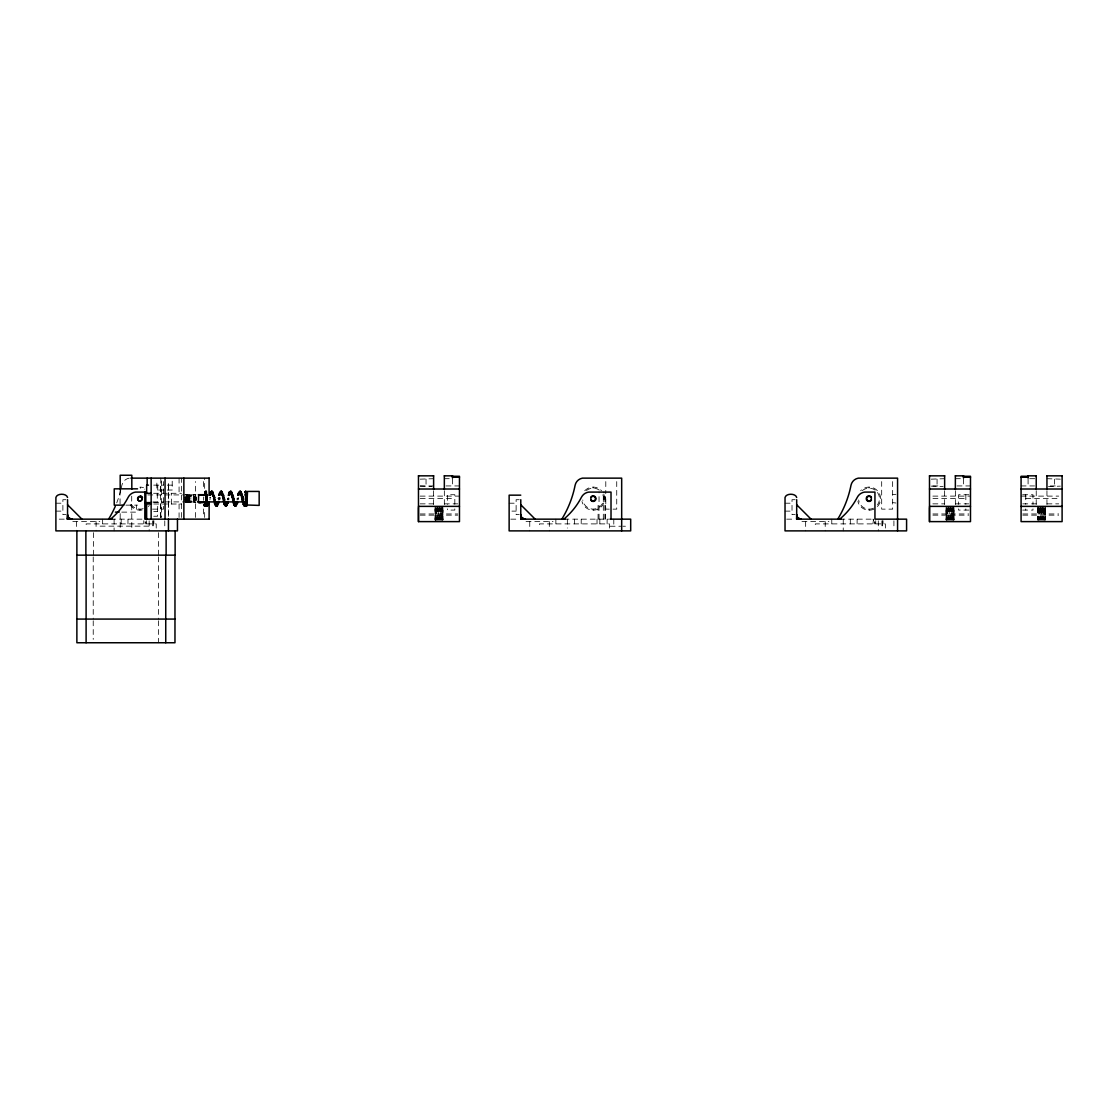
<?xml version="1.0" encoding="UTF-8"?>
<svg xmlns="http://www.w3.org/2000/svg" width="1118" height="1118" viewBox="0 0 1118 1118"><rect width="100%" height="100%" fill="white"/><g stroke="black" fill="none" stroke-linecap="round" stroke-linejoin="round"><path stroke-width="0.75" stroke-dasharray="5 3.75" d="M93.493 555.157L93.493 532.615M120.185 527.403L120.185 513.497M120.059 503.813L120.059 490.495M131.812 527.403L131.7 495.484M158.504 555.157L158.504 532.615M160.573 517.452L160.573 485.142M168.483 485.142L168.483 517.452L168.441 481.565M171.627 504.008L171.627 493.29M181.577 517.48L181.577 478.141M195.44 517.452L195.44 481.565M204.65 517.452L204.65 508.914M204.65 488.398L204.65 478.141M435.042 520.052L435.014 507.488M435.503 520.052L435.503 507.488M436.439 520.052L436.439 507.488M437.278 520.052L437.278 507.488M437.753 520.052L437.753 507.488M438.228 520.052L438.228 507.488M439.22 520.052L439.22 507.488M439.709 520.052L439.709 507.488M440.199 520.052L440.199 507.488M441.093 520.052L441.093 507.488M441.862 520.052L441.862 507.488M442.169 520.052L442.169 507.488M442.812 520.052L442.658 507.488M442.896 507.488L442.938 520.052L442.924 509.053M598.074 519.157L598.074 502.248M599.038 519.157L599.038 492.088M603.315 519.157L603.315 492.088M604.866 519.157L604.866 492.088M605.383 519.157L605.383 495.47M946.038 507.488L946.066 520.052L946.149 509.053M946.527 520.052L946.527 507.488M947.463 520.052L947.463 507.488M948.302 520.052L948.302 507.488M948.763 520.052L948.763 507.488M949.252 520.052L949.252 507.488M950.244 520.052L950.244 507.488M950.733 520.052L950.733 507.488M951.222 520.052L951.222 507.488M952.117 520.052L952.117 507.488M952.885 520.052L952.885 507.488M953.193 520.052L953.193 507.488M953.836 520.052L953.682 507.488M953.92 507.488L953.947 520.052L953.947 509.053M153.739 516.25L157.54 516.25L157.736 504.008M209.946 499.816L210.212 497.51M219.394 499.816C216.151 499.718 221.657 500.557 220.022 497.566M227.653 498.656C231.58 500.403 224.229 499.369 229.148 497.608M236.778 499.788C237.91 501.479 238.176 494.002 238.413 499.816M218.094 498.642L218.359 497.524L219.827 497.524M875.729 520.736L875.729 523.895L874.332 521.533L872.92 523.895L873.493 519.157M146.598 520.736L146.598 523.895L145.2 521.533L143.789 523.895L143.789 520.736M237.03 498.642L238.679 498.684L237.086 498.656M892.639 494.687L895.937 494.296M218.108 498.642L219.743 498.684L218.206 498.656M210.463 497.58L209.625 497.594M227.303 499.788L228.938 499.816M227.583 498.642L229.148 498.684M420.214 479.161L433.616 478.686M931.238 479.161L944.64 478.7M1048.474 486.512L1060.353 486.134M444.335 478.7L449.226 478.686M955.359 478.7L961.871 478.686M1029.706 478.686L1036.232 478.7M1046.951 478.686L1060.353 479.161M153.697 485.142L163.647 485.142M167.281 485.142L172.214 485.142M420.144 485.939L433.616 485.939M446.012 485.939L459.47 485.939M932.859 485.939L941.272 485.939M957.036 485.939L970.494 485.939M1021.083 485.939L1034.555 485.939M1050.319 485.939L1058.732 485.939M420.214 486.134L432.093 486.512M931.238 486.134L943.117 486.512M163.647 490.033L156.855 490.033L156.855 480.95M167.281 490.033L172.214 490.033L172.214 480.95M153.585 493.29L181.577 493.29M185.35 494.729L195.818 494.687M968.943 494.729L958.615 494.729L958.615 504.316M1022.635 494.729L1032.976 494.729L1032.976 504.316M147.8 494.925L163.284 494.925M165.003 494.925L195.943 494.925M186.692 495.176L195.217 495.176M186.58 495.456L195.119 495.456M186.482 495.763L195.007 495.763M186.385 496.126L194.923 496.126M420.144 496.113L459.47 496.113M932.859 496.113L970.494 496.113M1021.083 496.113L1058.732 496.113M184.61 496.532L194.853 496.532M186.259 496.965L196.488 496.965M184.498 497.426L196.447 497.426M184.47 497.915L196.419 497.915M184.456 498.404L196.405 498.404M420.2 498.446L454.816 498.446M932.943 498.446L965.84 498.446M1025.751 498.446L1058.634 498.446M186.161 498.907L196.405 498.907M184.47 499.397L196.419 499.397M66.004 499.704L62.887 499.704L62.887 514.615L66.004 514.615M184.498 499.872L196.447 499.872M519.227 499.704L516.125 499.704L516.125 514.615L519.227 514.615M795.136 499.704L792.019 499.704L792.019 514.615L795.136 514.615M184.54 500.347L196.488 500.347M186.315 500.78L194.853 500.78M184.68 501.185L194.923 501.185M186.482 501.535L195.007 501.535M152.956 501.912L163.284 501.912M165.003 501.912L195.943 501.912M186.692 502.122L195.217 502.122M185.099 502.331L195.343 502.331M153.585 502.611L163.633 502.611M185.225 502.485L195.818 502.611M55.9 503.198L62.887 503.198M509.137 503.198L516.125 503.198M785.032 503.198L792.019 503.198M420.144 503.855L433.616 503.855M444.335 503.855L457.793 503.855M932.859 503.855L944.64 503.855M955.359 503.855L968.817 503.855M1022.774 503.855L1036.232 503.855M1046.951 503.855L1058.732 503.855M153.739 504.008L181.577 504.008M125.887 505.14L137.528 505.14M152.551 509.137L163.507 509.137L163.507 481.592M968.943 510.087L958.615 510.087L958.615 508.9M1022.635 510.087L1032.976 510.087L1032.976 508.9M55.9 511.122L62.887 511.122M511.932 511.122L516.125 511.122M785.032 511.122L792.019 511.122M153.739 511.583L157.54 511.583M121.764 512.128L136.368 512.128L136.368 505.14M420.172 513.959L457.765 513.959M932.901 513.959L968.789 513.959M1022.802 513.959L1058.676 513.959M420.172 515.146L457.765 515.146M932.901 515.146L968.789 515.146M1022.802 515.146L1058.676 515.146M59.226 519.157L65.892 519.157M110.71 519.157L143.09 519.157M510.8 519.157L519.115 519.157M563.947 519.157L608.555 519.157M786.695 519.157L795.024 519.157M839.856 519.157L873.647 519.157M72.796 521.491L99.809 521.491M526.033 521.491L553.033 521.491M801.941 521.491L828.941 521.491M100.103 526.145L151.894 526.145M610.079 526.229L621.608 526.229M622.894 526.229L625.451 526.229M892.639 502.611L895.937 503.016M872.92 519.157L873.549 520.191M874.332 521.533L874.374 523.895M145.2 521.533L145.242 523.895M1054.526 479.161L1054.526 486.134M1046.951 490.816L1046.951 505.098M1045.554 507.488L1045.554 520.052L1045.274 509.053M1045.064 507.488L1045.064 520.052M1044.799 509.053L1044.799 520.052M1044.478 509.053L1044.478 520.052M1044.114 507.488L1044.114 520.052M1043.723 509.053L1043.723 520.052M1043.276 507.488L1043.276 520.052M1042.814 507.488L1042.814 520.052M1042.339 507.488L1042.339 520.052M1041.836 509.053L1041.836 520.052M1041.347 507.488L1041.347 520.052M1040.858 507.488L1040.858 520.052M1040.369 507.488L1040.369 520.052M1039.908 509.053L1039.908 520.052M1039.474 507.488L1039.474 520.052M1039.069 509.053L1039.069 520.052M1038.706 507.488L1038.706 520.052M1038.384 507.488L1038.384 520.052M1038.119 509.053L1038.119 520.052M1037.909 507.488L1037.909 520.052M1037.756 507.488L1037.63 520.052M1036.232 490.816L1036.232 505.098M1028.085 478.937L1028.085 486.414M1025.751 494.729L1025.751 504.316M1025.751 508.9L1025.751 510.087M965.84 494.729L965.84 504.316M965.84 508.9L965.84 510.087M963.506 478.937L963.506 486.414M955.359 490.816L955.359 505.098M953.458 509.053L953.458 520.052M952.522 509.053L952.522 520.052M951.684 509.053L951.684 520.052M949.741 509.053L949.741 520.052M947.868 509.053L947.868 520.052M947.1 509.053L947.1 520.052M946.792 509.053L946.792 520.052M946.303 509.053L946.303 520.052M944.64 490.816L944.64 505.098M937.066 479.161L937.066 486.134M893.911 520.834L893.911 527.542M892.639 481.592L892.639 509.137L881.683 509.137L881.683 481.592M885.358 528.087L885.358 523.895L815.301 523.895L815.301 528.087M883.024 520.736L883.024 523.895M882.256 520.834L882.256 527.542M882.018 520.834L882.018 527.542M878.301 520.834L878.301 530.882M869.049 487.127L869.049 488.189M869.049 509.123L869.049 510.171M857.115 519.157L857.115 523.895M850.309 519.157L850.323 523.895M843.238 519.157L843.238 530.882M831.778 519.157L831.778 523.895M825.21 521.491L825.21 530.882M805.645 521.491L805.659 530.882M616.731 481.592L616.731 509.137L605.788 509.137L605.788 495.372M613.796 519.157L613.796 526.229M609.464 528.087L609.464 523.895L539.393 523.895L539.393 528.087M607.116 519.157L607.116 523.895M605.788 481.592L605.788 493.639M599.835 519.157L599.835 523.895M597.026 519.157L597.026 523.895M593.141 487.127L593.141 488.189M593.141 509.123L593.141 510.171M581.206 519.157L581.206 523.895M574.4 519.157L574.428 523.895M567.343 519.157L567.343 528.087M555.87 519.157L555.87 523.895M549.315 521.491L549.315 530.882M529.75 521.491L529.75 530.882M454.816 504.316L454.816 494.729L447.591 494.729L447.591 504.316M454.816 508.9L454.816 510.087L447.591 510.087L447.591 508.9M452.483 478.937L452.483 486.414M444.335 490.816L444.335 505.098M442.435 509.053L442.435 520.052M441.498 509.053L441.498 520.052M440.66 509.053L440.66 520.052M438.717 509.053L438.717 520.052M436.845 509.053L436.845 520.052M436.076 509.053L436.076 520.052M435.768 509.053L435.768 520.052M435.293 509.053L435.293 520.052M435.14 509.053L435.14 520.052M433.616 490.816L433.616 505.098M426.042 479.161L426.042 486.134M203.504 481.565L203.504 488.398M203.504 496.951L203.504 500.361M203.504 508.914L203.504 517.452M179.076 478.141L179.076 493.29M179.076 504.008L179.076 517.48M164.779 520.834L164.779 527.542M161.467 480.95L161.495 517.48M160.796 478.141L160.796 493.29M160.796 504.008L160.796 517.48M158.616 556.876L158.616 619.079M158.616 620.769L158.616 642.752M157.736 485.142L157.736 493.29M157.289 493.29L157.289 502.611M156.227 528.087L156.227 523.895L86.17 523.895L86.17 528.087M153.879 520.736L153.879 523.895M153.124 520.834L153.124 527.542M152.873 520.834L152.873 527.542M149.169 520.834L149.169 530.882M139.918 509.123L139.918 510.171M127.969 519.157L127.969 523.895M121.177 519.157L121.191 523.895M114.106 519.157L114.106 530.882M102.646 519.157L102.646 523.895M96.078 521.491L96.078 530.882M93.227 556.876L93.227 619.079M93.227 620.769L93.227 639.37M76.527 521.491L76.527 530.882M603.874 494.408A11.543 11.543 0 0 1 593.868 510.171L592.428 510.171A11.543 11.543 0 0 1 581.961 501.521M584.728 490.746A11.543 11.543 0 0 1 592.428 487.127L593.868 487.127A11.543 11.543 0 0 1 601.568 490.746M602.895 494.799A10.481 10.481 0 0 1 593.812 509.123L592.484 509.123A10.481 10.481 0 0 1 582.744 499.97M586.461 490.578A10.481 10.481 0 0 1 592.484 488.189L593.812 488.189A10.481 10.481 0 0 1 599.835 490.578M149.253 505.434A11.543 11.543 0 0 1 148.331 506.552M142.07 509.99A11.543 11.543 0 0 1 140.644 510.171L139.191 510.171A11.543 11.543 0 0 1 128.738 501.521M143.481 487.672A11.543 11.543 0 0 0 140.644 487.127L139.918 487.127L140.575 488.189A10.481 10.481 0 0 1 144.376 489.167M143.16 508.62A10.481 10.481 0 0 1 140.575 509.123L139.261 509.123A10.481 10.481 0 0 1 129.758 501.255M129.199 478.141A9.126 9.126 0 0 0 121.848 485.352A102.549 102.549 0 0 1 121.079 488.915M120.786 490.103A102.549 102.549 0 0 1 116.733 502.848M877.462 506.552A11.543 11.543 0 0 0 869.776 487.127L868.323 487.127A11.543 11.543 0 0 0 860.636 490.746M873.969 509.095A11.543 11.543 0 0 1 869.776 510.171L868.323 510.171A11.543 11.543 0 0 1 857.869 501.521M877.532 492.493A10.481 10.481 0 0 1 877.532 504.819M873.507 508.145A10.481 10.481 0 0 1 869.706 509.123L868.393 509.123A10.481 10.481 0 0 1 858.638 499.97M862.369 490.578A10.481 10.481 0 0 1 868.393 488.189L869.706 488.189A10.481 10.481 0 0 1 875.729 490.578M193.148 494.701A3.983 1.034 -90 0 1 194.183 498.362A3.983 1.034 -90 0 1 193.316 502.611"/><path stroke-width="1.5" d="M174.967 555.157L174.967 642.752L76.876 642.752L76.876 530.882M85.876 555.157L85.876 530.882M120.185 489.153L120.185 475.248L131.812 475.248L131.812 489.153M144.837 492.088L144.837 519.157L209.332 519.157M145.815 519.157L145.815 492.088L135.53 492.088A9.671 9.671 0 0 0 128.221 497.217A71.524 71.524 0 0 1 110.57 519.157M151.14 519.157L151.14 478.141M165.045 519.157L165.045 478.141M166.121 555.157L166.121 530.882M168.441 530.882L168.441 519.157M175.121 530.882L175.121 555.157L76.876 555.157M177.455 519.157L177.455 530.882L55.9 530.882L55.9 497.482C56.906 493.164 66.549 493.164 67.555 497.482M183.869 519.157L183.869 478.141M209.094 519.157L209.164 501.926A2.613 1.076 1.3 0 0 208.339 501.898L208.297 502.094A2.613 1.076 1.3 0 0 209.01 502.108L209.136 502.094M209.094 495.232L209.094 478.141M452.483 476.282L459.47 476.282L459.47 521.617L418.467 521.617L418.467 507.488M611.015 519.157L611.015 492.088L588.767 492.088A9.671 9.671 0 0 0 581.458 497.217A71.524 71.524 0 0 1 563.807 519.157M621.678 530.882L621.678 478.141L582.422 478.141A9.126 9.126 0 0 0 575.085 485.352A102.549 102.549 0 0 1 561.823 519.157M897.572 530.882L897.572 478.141L858.331 478.141A9.126 9.126 0 0 0 850.98 485.352A102.549 102.549 0 0 1 837.731 519.157M963.506 476.282L970.494 476.282L970.494 521.617L929.491 521.617L929.491 507.488M112.457 519.157L67.555 519.157L67.555 514.504M565.694 519.157L520.778 519.157L520.778 514.504M841.588 519.157L796.687 519.157L796.687 514.504M72.209 519.157L67.555 519.157L67.653 515.091M525.446 519.157L520.778 519.157L520.876 515.091M801.34 519.157L796.687 519.157L796.785 515.091M217.283 505.811L217.158 505.839A2.599 2.529 5 0 1 216.445 505.825L216.235 505.504A2.599 2.599 0 0 1 216.934 505.504L216.612 505.867A2.599 2.571 -6.6 0 1 215.9 505.853L216.487 505.378A2.599 2.529 5 0 1 217.185 505.392L217.004 505.937A2.599 2.599 0 0 1 216.179 505.951L215.984 505.406A2.599 2.571 -6.6 0 1 216.682 505.42L217.493 505.755M245.722 493.625L245.625 493.29A2.655 1.859 -0.4 0 1 246.198 493.29L246.295 493.611M71.622 519.059L67.555 519.157L67.807 515.65M524.859 519.059L520.778 519.157L521.044 515.65M800.754 519.059L796.687 519.157L796.938 515.65M244.982 504.819L244.549 504.595A2.585 2.25 -2.2 0 0 243.85 504.595L243.766 505.001A2.585 2.25 -2.2 0 0 244.479 505.001L246.309 504.581A2.669 2.32 -0.5 0 1 246.882 504.595L247.078 504.973A2.669 2.515 -0.7 0 0 246.365 505.098L246.309 505.546A2.669 2.515 -0.7 0 0 246.882 505.546L247.511 491.431L259.166 491.431L259.166 505.406L246.826 505.001A2.669 2.32 -0.5 0 1 246.253 505.001L245.275 504.442A2.599 2.11 0.4 0 0 244.576 504.442L243.375 504.735M71.049 518.906L67.555 519.157L68.03 516.209M524.286 518.906L520.778 519.157L521.268 516.209M800.195 518.906L796.687 519.157L797.162 516.209M221.839 491.766L221.643 491.822A2.599 2.599 0 0 1 220.945 491.822L221.084 491.529A2.585 2.515 -5 0 1 221.909 491.501L221.098 491.794A2.599 2.46 3.2 0 0 220.386 491.794L220.428 492.227A2.599 2.46 3.2 0 0 221.14 492.227L221.448 492.339A2.599 2.348 -2.8 0 0 222.147 492.339L222.189 491.92A2.599 2.348 -2.8 0 0 221.476 491.92L221.364 491.473A2.599 2.571 6.6 0 0 220.665 491.473L220.931 491.375A2.599 2.599 0 0 1 221.643 491.375L221.895 491.948A2.585 2.515 -5 0 1 221.196 491.948L220.456 491.627M70.504 518.682L67.555 519.157L68.324 516.726M523.741 518.682L520.778 519.157L521.547 516.726M799.636 518.682L796.687 519.157L797.455 516.726M207.375 502.178L207.068 502.261A2.613 1.328 -0.3 0 1 206.243 502.275L206.299 502.038A2.683 1.37 -0.3 0 1 206.872 502.038L207.375 502.136M244.101 504.567L244.549 504.805A2.599 2.11 0.4 0 0 245.247 504.805L245.653 504.721M247.218 502.178L246.659 502.275A2.669 1.356 -0.3 0 1 246.086 502.275L246.142 502.038A2.669 1.356 -0.3 0 1 246.715 502.038L247.232 502.136M218.681 503.044L218.248 503.128A2.599 1.467 1.4 0 1 217.535 503.128L217.493 502.862A2.599 1.467 1.4 0 1 218.206 502.876L218.695 503.002M234.724 502.178L234.277 502.261A2.599 1.328 -1.2 0 1 233.578 502.275L233.536 502.052A2.599 1.328 -1.2 0 1 234.235 502.038L234.738 502.136M67.555 499.704L67.555 519.157L69.064 517.648L69.987 518.389M520.778 499.704L520.778 519.157L522.288 517.648L523.224 518.389M796.687 499.704L796.687 519.157L798.196 517.648L799.118 518.389M205.978 503.044L206.355 503.03A2.683 1.747 -0.3 0 1 206.914 503.044L206.998 503.338A2.613 1.705 -0.3 0 1 206.299 503.338L205.642 503.114A2.627 1.481 0.3 0 1 204.818 503.128L204.832 502.862A2.627 1.481 0.3 0 1 205.53 502.876L206.005 502.988M228.352 495.148L228.813 495.05A2.599 1.328 1.2 0 1 229.525 495.064L229.539 495.302A2.599 1.328 1.2 0 1 228.827 495.288L228.379 495.19M245.82 503.044L246.198 503.03A2.669 1.733 -0.3 0 1 246.771 503.044L246.715 503.352A2.669 1.733 -0.3 0 1 246.142 503.338L245.485 503.114A2.599 1.467 0.3 0 1 244.66 503.128L243.906 503.03A2.655 1.733 -1.4 0 0 243.347 503.044L243.361 503.352A2.655 1.733 -1.4 0 0 243.934 503.338L244.269 503.072M237.603 503.058L237.268 503.128A2.585 1.467 1.4 0 1 236.429 503.114L236.457 502.862A2.585 1.467 1.4 0 1 237.17 502.876L237.631 503.002M209.206 503.058L208.731 503.128A2.613 1.467 1.4 0 1 208.032 503.114L208.088 502.862A2.613 1.467 1.4 0 1 208.786 502.876L209.234 503.002M244.87 491.906L245.261 492.227A2.599 2.278 0.5 0 1 245.932 492.339L246.239 492.898A2.599 2.11 -0.4 0 1 245.527 492.898L245.219 492.339A2.599 2.46 0.7 0 0 245.974 492.227L246.1 491.375A2.599 2.599 0 0 0 245.401 491.375L245.345 491.473A2.599 2.571 1.4 0 1 246.044 491.473L246.156 491.501A2.599 2.529 -1 0 0 245.457 491.501L245.513 491.92A2.599 2.348 -0.6 0 1 246.212 491.92L246.184 492.339A2.599 2.348 -0.6 0 1 245.485 492.339L245.429 491.948A2.599 2.529 -1 0 0 246.128 491.948L246.03 491.92A2.599 2.571 1.4 0 1 245.317 491.92L245.289 491.794A2.599 2.46 0.7 0 1 245.988 491.794L246.212 491.808A2.599 2.599 0 0 1 245.373 491.822L245.135 491.78M205.027 491.906L205.377 492.339A2.627 2.474 0.7 0 0 206.117 492.227L206.383 491.403A2.627 2.627 0 0 0 205.558 491.375L205.502 491.473A2.627 2.585 1.4 0 1 206.201 491.473L206.313 491.501A2.613 2.543 -1 0 0 205.614 491.501L205.572 491.948A2.613 2.543 -1 0 0 206.285 491.948L206.327 492.339A2.683 2.418 -0.6 0 1 205.768 492.339L205.67 491.92A2.627 2.362 -0.6 0 1 206.369 491.92L206.173 491.92A2.627 2.585 1.4 0 1 205.46 491.92L205.446 491.794A2.627 2.474 0.7 0 1 206.145 491.794L206.355 491.808A2.627 2.627 0 0 1 205.516 491.822L205.293 491.78M225.277 502.164L224.9 502.261A2.599 1.328 -1.2 0 1 224.061 502.275L224.117 502.038A2.599 1.328 -1.2 0 1 224.83 502.038L225.277 502.136M237.813 495.148L238.33 495.05A2.655 1.356 1.2 0 1 238.903 495.05L238.945 495.302A2.655 1.356 1.2 0 1 238.386 495.288L237.827 495.19M240.971 495.33L241.46 495.232A2.585 1.062 -1.3 0 1 242.173 495.232L242.131 495.414A2.585 1.062 -1.3 0 1 241.432 495.428L241.097 495.4M228.114 503.058L227.625 503.142A2.655 1.495 1.4 0 1 227.052 503.128L227.052 502.862A2.655 1.495 1.4 0 1 227.625 502.862L228.17 503.016M242.55 502.15L243.081 502.038A2.655 1.356 -1.2 0 1 243.654 502.038L244.716 502.094A2.599 1.076 0.3 0 0 245.415 502.094L245.429 501.912A2.599 1.076 0.3 0 0 244.73 501.912L244.269 501.968M244.157 502.192L243.654 502.275A2.655 1.356 -1.2 0 1 243.095 502.289L242.648 502.234M245.233 495.316L245.736 495.232A2.655 1.09 -0.3 0 1 246.309 495.232L246.882 495.302M246.868 495.358L246.393 495.428A2.655 1.09 -0.3 0 1 245.82 495.428L245.303 495.372M205.391 495.316L205.894 495.232A2.613 1.076 -0.3 0 1 206.606 495.232L207.04 495.302M207.026 495.358L206.55 495.428A2.683 1.104 -0.3 0 1 205.978 495.428L205.516 495.386M67.555 519.157L69.498 518.053M520.778 519.157L522.735 518.053M796.687 519.157L798.629 518.053M215.76 502.192L215.257 502.275A2.669 1.37 -1.2 0 1 214.684 502.275L214.712 502.038A2.669 1.37 -1.2 0 1 215.271 502.038L215.802 502.122M206.327 504.609L206.411 505.001A2.683 2.348 -0.5 0 0 206.984 505.001L207.347 504.945A2.669 2.418 2.8 0 1 207.892 504.987L207.92 505.42A2.669 2.418 2.8 0 1 207.347 505.42L207.207 505.392A2.683 2.655 -4 0 0 206.564 505.406L206.802 505.965A2.683 2.683 0 0 0 207.361 505.965L207.389 505.49A2.683 2.683 0 0 0 206.816 505.49L206.942 505.811A2.669 2.599 5 0 0 207.641 505.839L207.641 505.378A2.669 2.599 5 0 0 207.068 505.378L206.509 505.098A2.683 2.529 -0.7 0 1 207.082 505.098L207.613 504.819A2.669 2.166 2 0 0 208.186 504.819L208.283 504.442A2.669 2.166 2 0 0 207.571 504.428L207.571 504.428M218.89 495.134L219.435 495.05A2.669 1.356 1.2 0 1 220.008 495.064L219.98 495.302A2.669 1.356 1.2 0 1 219.407 495.288L218.918 495.204M222.049 495.33L222.566 495.232A2.655 1.09 -1.3 0 1 223.139 495.218L223.684 495.288M223.684 495.33L223.293 495.414A2.655 1.09 -1.3 0 1 222.594 495.428L222.091 495.372M211.19 491.431L211.148 491.473A2.669 2.641 6.6 0 1 211.847 491.459L212.672 491.92A2.599 2.348 -2.8 0 0 211.973 491.934A2.669 2.641 6.6 0 1 211.274 491.934L211.777 491.962A2.655 2.585 -5 0 0 212.35 491.962L212.853 492.297A2.599 2.348 -2.8 0 1 212.029 492.339L211.582 492.241A2.683 2.529 3.2 0 1 211.023 492.227L211.009 491.78A2.683 2.529 3.2 0 1 211.582 491.794L212.392 491.696L211.554 491.361A2.669 2.669 0 0 1 212.127 491.361L212.392 491.501A2.655 2.585 -5 0 0 211.833 491.487L211.526 491.836A2.669 2.669 0 0 0 212.099 491.836L212.127 491.976M231.524 495.316L231.957 495.246A2.585 1.062 -1.3 0 1 232.656 495.232L233.159 495.302M233.145 495.33L232.712 495.414A2.585 1.062 -1.3 0 1 232.013 495.428L231.538 495.372M214.46 496.406L212.853 496.434L213.608 496.336M242.858 496.406L241.264 496.406L242.103 496.462M220.693 491.417L220.693 491.92A2.599 2.571 6.6 0 0 221.392 491.92L221.755 492.521A2.655 2.152 -2 0 1 222.328 492.507L222.398 492.898A2.655 2.152 -2 0 1 221.839 492.912L220.875 492.731A2.599 2.264 2.2 0 1 220.176 492.731L220.12 492.339A2.599 2.264 2.2 0 1 220.819 492.339L221.588 491.99M245.527 500.99L246.1 500.934A2.669 0.936 -0.2 0 1 246.659 500.934L246.589 501.102A2.669 0.936 -0.2 0 1 246.03 501.088L245.513 501.032M207.403 503.785L207.822 503.715A2.599 1.817 1.7 0 1 208.535 503.729L208.465 504.05A2.599 1.817 1.7 0 1 207.752 504.036L206.97 503.897A2.683 2.082 -0.4 0 0 206.397 503.897L205.46 504.036A2.627 1.831 0.4 0 1 204.762 504.036L204.776 503.715A2.627 1.831 0.4 0 1 205.474 503.729L206.355 504.26A2.683 2.082 -0.4 0 0 206.928 504.26L207.445 503.966M224.69 499.746L223.097 499.788L224.746 499.774M244.269 502.932L244.674 502.862A2.599 1.467 0.3 0 1 245.387 502.876L245.848 502.988M242.033 499.788L243.668 499.76L242.019 499.816M207.221 499.802L205.614 499.802L207.277 499.774M241.754 493.583L241.628 493.29A2.599 1.817 -1.7 0 0 240.915 493.304L240.915 493.611A2.599 1.817 -1.7 0 0 241.488 493.625M222.789 493.597L222.594 493.276A2.655 1.859 -1.7 0 0 222.021 493.29L222.091 493.625M224.438 498.656L222.873 498.698L223.642 498.642M239.42 491.78L239.154 492.186A2.655 2.32 2.2 0 1 239.713 492.325L240.649 492.535A2.599 2.11 -2 0 1 241.348 492.521L241.362 492.884A2.599 2.11 -2 0 1 240.663 492.898L239.713 492.745A2.655 2.32 2.2 0 1 239.14 492.745L239.392 492.227A2.655 2.502 3.2 0 0 239.965 492.241L240.412 492.339A2.585 2.334 -2.8 0 0 241.111 492.325L240.859 491.948A2.571 2.515 -5 0 1 240.16 491.948A2.655 2.613 6.6 0 1 239.657 491.934L239.685 491.459A2.655 2.613 6.6 0 1 240.258 491.473L241.083 491.92A2.585 2.334 -2.8 0 0 240.37 491.934L239.825 491.375A2.585 2.585 0 0 1 240.538 491.375L240.803 491.501A2.571 2.515 -5 0 0 240.104 491.515L239.49 491.724A2.655 2.502 3.2 0 1 239.993 491.794L240.608 491.822A2.585 2.585 0 0 1 239.909 491.836L239.741 491.836M241.502 497.538L243.151 497.51L241.614 497.552M233.872 498.656L232.362 498.698L233.928 498.642M214.335 499.732L215.285 499.76L214.488 499.732M213.734 497.51L214.754 497.51L214.027 497.51M214.223 498.642C211.735 498.768 216.696 498.572 214.153 498.698M213.58 496.462L214.474 496.378M223.53 498.698L224.466 498.642M242.019 496.336L242.872 496.378M246.086 496.336C243.766 496.518 248.545 496.266 246.17 496.462M223.125 496.336C225.501 496.434 220.847 496.35 223.139 496.462M246.365 497.538L245.415 497.538L246.226 497.552M206.243 496.336C208.773 496.462 203.909 496.322 206.313 496.462M418.467 475.835L433.616 475.835M444.335 475.835L452.483 475.835M929.491 475.835L944.64 475.835M955.359 475.835L963.506 475.835M1028.085 475.835L1036.232 475.835M1046.951 475.835L1062.1 475.835M1028.085 476.282L1021.083 476.282L1021.083 521.617L1062.1 521.617L1062.1 475.681M452.483 477.232L459.47 477.232M963.506 477.232L970.494 477.232M1021.083 477.232L1028.085 477.232M130.904 478.141L209.332 478.141M148.456 485.142L146.64 485.142L146.64 493.29M137.528 488.832L114.232 488.832L114.232 505.14L123.832 505.14M418.467 489.013L459.47 489.013M929.491 489.013L970.494 489.013M1021.083 489.013L1062.1 489.013M144.823 493.29L151.14 493.29M198.263 494.701L205.097 494.701M205.335 494.701L198.641 495.176L198.431 501.535L199.004 502.583L200.933 502.611M520.778 495.162L509.137 495.162L509.137 530.882L630.692 530.882L630.692 519.157L610.023 519.157M197.662 501.912L245.792 501.912M144.823 502.611L151.573 502.611M198.431 502.611L205.46 502.611M151.489 504.008L146.64 504.008L146.64 519.157M418.467 506.37L459.47 506.37M929.491 506.37L970.494 506.37M1021.083 506.37L1062.1 506.37M115.392 512.128L119.235 512.128M76.876 619.079L174.967 619.079M245.303 492.856L245.569 492.521A2.599 2.11 -0.4 0 1 246.267 492.521M206.159 495.092L206.033 495.288A2.627 1.342 0.3 0 1 205.195 495.288L205.209 495.05A2.627 1.342 0.3 0 1 205.782 495.05M209.471 495.218L210.002 495.288A2.669 1.356 1.2 0 0 210.575 495.302L210.491 495.05A2.669 1.356 1.2 0 0 210.058 495.05M796.687 504.777L811.067 519.157M520.778 504.777L535.159 519.157M67.555 504.777L81.935 519.157M796.687 497.482C795.681 493.164 786.038 493.164 785.032 497.482L785.032 530.882L906.586 530.882L906.586 519.157L874.947 519.157L874.947 492.088L864.661 492.088A9.671 9.671 0 0 0 857.352 497.217A71.524 71.524 0 0 1 839.702 519.157M1046.951 475.681L1046.951 489.46M1036.232 475.681L1036.232 489.46M1028.085 475.681L1028.085 478.127M963.506 475.681L963.506 478.127M955.359 475.681L955.359 489.46M944.64 475.681L944.64 489.46M929.491 475.681L929.491 521.617M452.483 475.681L452.483 478.127M444.335 475.681L444.335 489.46M433.616 475.681L433.616 489.46M418.467 475.681L418.467 521.617M165.743 555.157L165.743 642.752M147.143 478.141L147.143 485.142M86.1 555.157L86.1 642.752M590.891 497.007A2.795 2.795 0 0 1 595.014 496.574A2.795 2.795 0 0 1 595.014 500.738A2.795 2.795 0 0 1 590.891 500.291M115.336 506.216A102.549 102.549 0 0 1 108.6 519.157M140.435 495.903A2.795 2.795 0 0 1 142.517 497.622M871.495 499.998A2.795 2.795 0 0 1 867.261 500.808A2.795 2.795 0 0 1 867.261 496.504A2.795 2.795 0 0 1 871.495 497.3M206.802 494.701A3.983 1.034 -90 0 1 207.501 495.749M228.617 494.114L229.078 494.282A2.599 1.691 1.4 0 0 229.791 494.296L229.791 494.002A2.599 1.691 1.4 0 0 229.092 493.988L228.617 494.114M224.397 504.777L224.872 505.001A2.599 2.264 -2.2 0 0 225.584 504.987L226.507 504.805A2.655 2.152 2 0 0 227.08 504.819L227.108 504.442A2.655 2.152 2 0 0 226.535 504.428L225.584 504.595A2.599 2.264 -2.2 0 0 224.886 504.595L224.397 504.777M216.249 505.168L216.724 505.406A2.599 2.348 2.8 0 0 217.423 505.406L217.563 505.029A2.599 2.348 2.8 0 0 216.738 505.001L216.291 505.098A2.669 2.515 -3.2 0 0 215.718 505.098L215.774 505.546A2.669 2.515 -3.2 0 0 216.333 505.546L216.277 505.14M204.231 504.595L204.706 504.805A2.627 2.138 0.4 0 0 205.405 504.805L205.433 504.442A2.627 2.138 0.4 0 0 204.72 504.442L204.231 504.595M204.175 505.182L204.608 505.378A2.613 2.543 1 0 1 205.321 505.392L205.237 505.965A2.627 2.627 0 0 1 204.524 505.951L204.468 505.853A2.627 2.627 -3 0 0 205.181 505.867L205.335 505.434A2.627 2.627 -3 0 0 204.51 505.406L204.636 505.406A2.627 2.362 0.6 0 0 205.349 505.406L205.502 505.015A2.627 2.362 0.6 0 0 204.664 505.001L204.203 505.14M204.776 494.128L205.838 494.198A2.627 1.481 -0.3 0 1 206.55 494.212L206.495 494.463A2.683 1.509 -0.3 0 1 205.922 494.463L205.335 494.338A2.627 1.705 0.3 0 0 205.964 494.296L205.978 493.988A2.627 1.705 0.3 0 0 205.265 493.988L204.776 494.128M204.832 493.234L205.782 493.29A2.627 1.831 -0.4 0 1 206.495 493.29L206.439 493.611A2.683 1.873 -0.4 0 1 205.866 493.625L205.349 493.527A2.627 2.026 0.4 0 0 206.019 493.429L206.033 493.08A2.627 2.026 0.4 0 0 205.321 493.08L204.832 493.234M204.887 492.507L205.363 492.731A2.627 2.292 0.5 0 0 206.061 492.731L206.383 492.898A2.683 2.18 -0.4 0 1 205.81 492.898L205.726 492.521A2.627 2.124 -0.4 0 1 206.439 492.521L206.089 492.339A2.627 2.292 0.5 0 0 205.377 492.339L204.971 492.437M204.119 505.574L204.58 505.825A2.613 2.543 1 0 0 205.293 505.825L205.265 505.504A2.627 2.627 0 0 0 204.566 505.504L204.007 505.602M228.869 493.22L229.344 493.429A2.599 2.012 1.7 0 0 230.042 493.429L230.07 493.08A2.599 2.012 1.7 0 0 229.358 493.066L228.897 493.192M224.145 504.064L224.606 504.26A2.599 2.012 -1.7 0 0 225.305 504.246L225.333 503.897A2.599 2.012 -1.7 0 0 224.634 503.911L224.145 504.064M244.031 505.182L244.465 505.378A2.585 2.529 1 0 1 245.163 505.392L244.814 505.112A2.585 2.446 -3.2 0 0 244.101 505.098L244.479 505.406A2.599 2.348 0.6 0 0 245.191 505.406L245.066 505.42A2.599 2.571 -4 0 0 244.353 505.406L244.045 505.49A2.585 2.446 -3.2 0 0 244.744 505.532L245.345 505.015A2.599 2.348 0.6 0 0 244.521 505.001L244.059 505.14M244.129 503.855L244.604 504.036A2.599 1.817 0.4 0 0 245.303 504.036L245.331 503.729A2.599 1.817 0.4 0 0 244.618 503.715L244.157 503.827M243.976 505.574L244.367 505.951A2.599 2.599 0 0 0 245.08 505.965L245.149 505.839A2.599 2.571 -4 0 1 244.311 505.853L244.409 505.504A2.599 2.599 0 0 1 245.121 505.504L245.135 505.825A2.585 2.529 1 0 1 244.423 505.825L244.073 505.588M229.134 492.507L229.595 492.731A2.599 2.264 2.2 0 0 230.294 492.745L231.272 492.521A2.655 2.152 -2 0 1 231.831 492.521L231.817 492.898A2.655 2.152 -2 0 1 231.244 492.898L230.336 492.339A2.599 2.264 2.2 0 0 229.637 492.325L229.218 492.437M229.4 491.976L229.987 492.241A2.655 2.502 3.2 0 0 230.546 492.227L231.021 491.361A2.655 2.655 0 0 0 230.448 491.361L230.182 491.459A2.655 2.613 6.6 0 1 230.741 491.459L231.063 491.836A2.655 2.655 0 0 1 230.49 491.836L229.428 491.934M223.879 503.184L224.341 503.338A2.599 1.691 -1.4 0 0 225.039 503.338L225.081 503.044A2.599 1.691 -1.4 0 0 224.383 503.044L223.963 503.128M235.716 503.841L236.164 504.036A2.585 1.803 1.7 0 0 236.862 504.05L236.918 503.729A2.585 1.803 1.7 0 0 236.205 503.715L235.716 503.841M229.665 491.654L230.238 491.934A2.655 2.613 6.6 0 0 230.811 491.934A2.641 2.571 -5 0 0 231.314 491.962L231.286 491.487A2.641 2.571 -5 0 0 230.713 491.501L230.993 491.92A2.655 2.39 -2.8 0 1 231.566 491.906L231.692 492.325A2.655 2.39 -2.8 0 1 230.993 492.339L230.476 491.78A2.655 2.502 3.2 0 0 229.903 491.794L229.777 491.808M235.451 504.581L234.962 505.001A2.655 2.32 -2.2 0 1 234.389 505.001L234.431 504.595A2.655 2.32 -2.2 0 1 235.004 504.595L235.898 504.805A2.585 2.096 2 0 0 236.597 504.819L236.778 504.47A2.585 2.096 2 0 0 235.954 504.428L235.507 504.693M235.185 505.168L235.451 505.378A2.641 2.571 5 0 1 236.024 505.378L235.912 505.951A2.655 2.655 0 0 1 235.199 505.965L234.948 505.406A2.655 2.627 -6.6 0 1 235.521 505.406L235.758 505.42A2.655 2.39 2.8 0 0 236.317 505.42L236.401 505.001A2.655 2.39 2.8 0 0 235.702 504.987L235.185 505.168M234.934 505.56L236.052 505.839A2.641 2.571 5 0 1 235.479 505.839A2.655 2.627 -6.6 0 1 234.934 505.867L235.199 505.49A2.655 2.655 0 0 1 235.772 505.49L235.018 505.49M209.681 494.1L210.254 494.296A2.669 1.747 1.4 0 0 210.827 494.296L210.897 494.002A2.669 1.747 1.4 0 0 210.198 493.988L209.681 494.1M206.788 505.154L207.235 505.853A2.683 2.655 -4 0 1 206.523 505.867L206.467 505.546A2.683 2.529 -0.7 0 0 207.04 505.546L206.83 505.126M214.949 504.777L215.494 505.001A2.669 2.334 -2.2 0 0 216.067 505.001L216.179 504.595A2.669 2.334 -2.2 0 0 215.467 504.595L214.949 504.777M243.081 504.064L243.64 504.26A2.655 2.054 -1.7 0 0 244.199 504.26L244.297 503.897A2.655 2.054 -1.7 0 0 243.598 503.897L243.081 504.064M209.946 493.22L210.505 493.429A2.669 2.068 1.7 0 0 211.078 493.443L211.036 493.066A2.669 2.068 1.7 0 0 210.463 493.066L210.044 493.15M210.212 492.493L210.757 492.745A2.669 2.334 2.2 0 0 211.33 492.745L212.238 492.535A2.613 2.124 -2 0 1 212.937 492.521L212.993 492.884A2.613 2.124 -2 0 1 212.28 492.898L211.442 492.353A2.669 2.334 2.2 0 0 210.743 492.325L210.212 492.493M238.344 493.206L238.889 493.429A2.655 2.054 1.7 0 0 239.462 493.443L239.573 493.094A2.655 2.054 1.7 0 0 238.875 493.066L238.344 493.206M214.684 504.05L215.229 504.26A2.669 2.068 -1.7 0 0 215.802 504.26L215.788 503.897A2.669 2.068 -1.7 0 0 215.215 503.897L214.726 504.022M238.078 494.1L238.637 494.296A2.655 1.733 1.4 0 0 239.21 494.296L239.168 493.988A2.655 1.733 1.4 0 0 238.609 493.988L238.078 494.1M234.137 505.28L234.668 505.546A2.655 2.502 -3.2 0 0 235.227 505.546L235.255 505.098A2.655 2.502 -3.2 0 0 234.696 505.098L234.137 505.28M245.862 505.588L246.365 505.867A2.683 2.599 -0.9 0 0 246.938 505.867L246.98 505.406A2.683 2.599 -0.9 0 0 246.421 505.406L245.862 505.588M225.738 505.154L226.395 505.951A2.599 2.599 0 0 1 225.696 505.965L225.137 505.112A2.599 2.46 -3.2 0 1 225.85 505.098L226.297 505.378A2.655 2.39 2.8 0 0 226.8 505.42L226.535 505.839A2.641 2.571 5 0 1 225.962 505.825A2.599 2.557 -6.6 0 1 225.417 505.867L225.654 505.504A2.599 2.599 0 0 1 226.353 505.504L226.032 505.364A2.641 2.571 5 0 1 226.605 505.378L226.982 505.015A2.655 2.39 2.8 0 0 226.283 504.987L225.78 505.112M226.255 503.841L226.786 504.036A2.655 1.859 1.7 0 0 227.345 504.05L227.499 503.729A2.655 1.859 1.7 0 0 226.8 503.715L226.297 503.813M214.418 503.17L214.949 503.352A2.669 1.747 -1.4 0 0 215.522 503.338L215.536 503.03A2.669 1.747 -1.4 0 0 214.963 503.044L214.418 503.17M230.993 493.429L231.496 493.625A2.655 1.859 -1.7 0 0 232.069 493.611L232.237 493.29A2.655 1.859 -1.7 0 0 231.538 493.29L230.993 493.429M245.694 504.036L246.198 504.26A2.669 2.068 -0.4 0 0 246.771 504.26L246.826 503.897A2.669 2.068 -0.4 0 0 246.253 503.897L245.694 504.036M224.956 505.574L225.151 505.532A2.599 2.46 -3.2 0 0 225.85 505.532L226.102 505.392A2.599 2.557 -6.6 0 0 225.389 505.42L225.067 505.504M219.421 493.206L219.925 493.429A2.599 2.012 1.7 0 0 220.623 493.429L220.679 493.094A2.599 2.012 1.7 0 0 219.855 493.08L219.463 493.164M233.62 504.05L234.123 504.26A2.655 2.054 -1.7 0 0 234.682 504.26L234.752 503.897A2.655 2.054 -1.7 0 0 234.179 503.897L233.62 504.05M219.156 494.1L219.673 494.296A2.669 1.733 1.4 0 0 220.232 494.296L220.288 493.988A2.669 1.733 1.4 0 0 219.715 493.988L219.268 494.044M233.355 503.17L233.844 503.352A2.655 1.719 -1.4 0 0 234.417 503.338L234.501 503.03A2.655 1.719 -1.4 0 0 233.928 503.044L233.41 503.142M216.543 504.567L216.99 504.805A2.599 2.11 2 0 0 217.703 504.805L217.689 504.442A2.599 2.11 2 0 0 216.99 504.428L216.668 504.498M231.258 494.324L231.761 494.477A2.585 1.453 -1.4 0 0 232.46 494.449L232.376 494.198A2.585 1.453 -1.4 0 0 231.678 494.212L231.3 494.296M212.071 493.415L212.532 493.611A2.613 1.817 -1.7 0 0 213.245 493.611L213.342 493.304A2.613 1.817 -1.7 0 0 212.518 493.304L212.071 493.415M216.794 503.827L217.269 504.036A2.599 1.817 1.7 0 0 217.968 504.036L218.08 503.743A2.599 1.817 1.7 0 0 217.241 503.715L216.85 503.799M212.336 494.31L212.783 494.463A2.613 1.467 -1.4 0 0 213.496 494.449L213.482 494.198A2.613 1.467 -1.4 0 0 212.783 494.212L212.378 494.282M240.733 494.31L241.167 494.463A2.599 1.467 -1.4 0 0 241.879 494.463L242.019 494.212A2.599 1.467 -1.4 0 0 241.195 494.212L240.789 494.282M245.219 494.296L245.778 494.477A2.655 1.495 -0.3 0 0 246.337 494.463L246.393 494.212A2.655 1.495 -0.3 0 0 245.681 494.198L245.219 494.296M221.811 494.296L222.342 494.477A2.655 1.495 -1.4 0 0 222.915 494.463L222.873 494.198A2.655 1.495 -1.4 0 0 222.3 494.212L221.867 494.282M212.602 495.316L213.049 495.428A2.613 1.076 -1.3 0 0 213.748 495.414L213.887 495.232A2.613 1.076 -1.3 0 0 213.049 495.246L212.644 495.302M204.426 501.968L204.873 502.094A2.627 1.076 0.3 0 0 205.572 502.094L205.586 501.912A2.627 1.076 0.3 0 0 204.873 501.912L204.426 501.968M236.261 501.968L236.709 502.094A2.599 1.062 1.3 0 0 237.407 502.108L237.421 501.912A2.599 1.062 1.3 0 0 236.723 501.898L236.261 501.968M223.39 501.004L223.796 501.102A2.599 0.908 -1.1 0 0 224.494 501.088L224.69 500.934A2.599 0.908 -1.1 0 0 223.866 500.934L223.446 500.976M226.814 501.954L227.331 502.094A2.655 1.09 1.3 0 0 227.89 502.108L227.876 501.912A2.655 1.09 1.3 0 0 227.303 501.898L226.814 501.954M242.327 500.99L242.816 501.102A2.655 0.936 -1.1 0 0 243.389 501.088L243.403 500.92A2.655 0.936 -1.1 0 0 242.83 500.934L242.327 500.99M213.943 500.99L214.404 501.102A2.669 0.936 -1.1 0 0 214.977 501.088L215.019 500.92A2.669 0.936 -1.1 0 0 214.446 500.934L213.999 500.976M217.367 501.954L217.814 502.094A2.655 1.09 1.3 0 0 218.387 502.108L218.583 501.926A2.655 1.09 1.3 0 0 217.884 501.898L217.367 501.954M205.726 500.976L206.187 501.088A2.613 0.922 -0.2 0 0 206.886 501.088L206.816 500.934A2.683 0.95 -0.2 0 0 206.243 500.934L205.796 500.962M232.893 500.99L233.299 501.102A2.599 0.922 -1.1 0 0 234.011 501.088L233.983 500.92A2.599 0.922 -1.1 0 0 233.285 500.934L232.893 500.99M231.831 496.392L233.424 496.378L231.831 496.392M245.513 499.774L247.106 499.802L245.513 499.774M232.628 499.774L234.193 499.788L232.698 499.774M241.809 498.67L243.403 498.656L241.809 498.67M205.53 497.524L207.165 497.524L205.67 497.524M222.608 497.538L224.215 497.51L222.608 497.538M205.614 498.656L207.221 498.656L205.684 498.656M245.471 498.656L247.064 498.656L245.471 498.656M232.097 497.538L233.662 497.51L232.167 497.524M591.981 500.668A2.334 2.334 0 0 0 595.475 498.656A2.334 2.334 0 0 0 591.981 496.63A2.334 2.334 0 0 0 591.981 500.668M138.618 500.598A2.334 2.334 0 0 0 142.238 498.796A2.334 2.334 0 0 0 138.884 496.56A2.334 2.334 0 0 0 138.618 500.598M867.764 500.598A2.334 2.334 0 0 0 871.369 498.796A2.334 2.334 0 0 0 868.015 496.56A2.334 2.334 0 0 0 867.764 500.598M138.52 500.431A2.096 2.096 0 0 0 141.972 499.285A2.096 2.096 0 0 0 139.247 496.881A2.096 2.096 0 0 0 138.52 500.431"/></g></svg>
